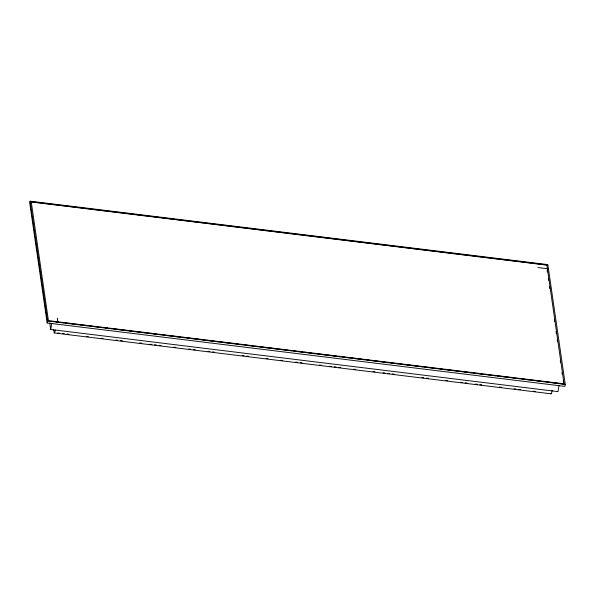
<?xml version="1.0" encoding="UTF-8"?>
<svg xmlns="http://www.w3.org/2000/svg" width="595" height="595" viewBox="0 0 595 595"><rect width="100%" height="100%" fill="white"/><g stroke="black" fill="none" stroke-linecap="round" stroke-linejoin="round"><path stroke-width="0.89" d="M30.092 201.177L29.75 203.155L47.161 322.959L564.908 386.386L565.25 384.4L547.839 264.604L30.092 201.177L47.496 320.98L47.161 322.959M559.055 385.396L557.984 391.622L50.716 329.481L51.787 323.256M31.185 201.973L546.79 265.132M537.977 267.557L548.456 268.843M48.507 320.675L564.112 383.835M51.23 321.248L53.996 321.583M55.841 321.806L58.608 322.148M60.452 322.371L64.141 322.825M65.986 323.055L68.752 323.39M70.597 323.62L73.371 323.955M75.215 324.186L77.982 324.52M79.827 324.744L88.127 325.762M89.971 325.993L92.738 326.328M94.583 326.558L98.272 327.005M100.116 327.235L102.883 327.57M104.727 327.8L107.494 328.135M109.339 328.366L112.105 328.7M113.95 328.931L126.861 330.508M128.713 330.738L131.48 331.073M133.325 331.303L141.625 332.315M143.469 332.546L146.236 332.88M148.081 333.111L150.847 333.445M152.692 333.676L156.381 334.122M158.225 334.353L160.992 334.688M162.837 334.918L165.603 335.253M167.448 335.483L180.359 337.06M182.204 337.291L184.971 337.625M186.823 337.856L195.123 338.867M196.967 339.098L199.734 339.433M201.579 339.663L204.345 339.998M206.19 340.228L214.49 341.247M216.335 341.471L219.101 341.805M220.946 342.036L223.713 342.37M225.557 342.601L233.857 343.62M235.702 343.843L238.469 344.185M240.313 344.408L243.087 344.743M245.854 345.085L248.621 345.427M250.465 345.65L253.232 345.993M255.076 346.216L257.843 346.558M259.688 346.781L272.599 348.365M274.444 348.588L277.211 348.93M279.055 349.153L287.355 350.172M289.2 350.396L291.966 350.738M293.811 350.961L296.578 351.303M298.422 351.526L302.119 351.98M303.963 352.203L306.73 352.545M308.574 352.768L311.341 353.11M313.186 353.333L315.952 353.675M317.797 353.899L326.097 354.918M327.942 355.141L330.708 355.483M332.553 355.706L336.242 356.16M338.086 356.383L340.853 356.725M342.698 356.948L345.464 357.29M347.309 357.513L350.076 357.855M351.92 358.078L364.839 359.663M366.684 359.886L369.45 360.228M371.295 360.451L379.595 361.47M381.44 361.693L384.206 362.035M386.051 362.258L388.818 362.6M390.662 362.824L394.351 363.277M396.196 363.5L398.962 363.843M400.807 364.066L403.574 364.408M405.418 364.631L418.337 366.215M420.182 366.438L422.948 366.78M424.793 367.003L428.482 367.457M430.326 367.688L433.093 368.022M434.938 368.245L437.704 368.588M439.549 368.811L442.316 369.153M444.16 369.376L452.46 370.395M454.305 370.625L457.072 370.96M458.916 371.183L461.683 371.525M463.527 371.749L471.835 372.767M473.68 372.998L476.446 373.333M478.291 373.556L481.98 374.01M483.824 374.24L486.591 374.575M488.436 374.805L491.202 375.14M493.047 375.371L495.813 375.705M497.658 375.936L510.57 377.513M512.414 377.743L515.181 378.078M517.025 378.308L520.714 378.755M522.559 378.985L525.326 379.32M527.177 379.55L529.944 379.885M531.789 380.116L534.555 380.45M536.4 380.681L544.7 381.693M546.545 381.923L549.311 382.258M551.156 382.488L564.067 384.065L546.835 264.901L31.23 201.742L48.463 320.906M47.496 320.98L565.25 384.4M57.812 332.925L59.656 333.148M62.416 333.483L64.26 333.713M67.027 334.048L68.871 334.278M86.379 336.42L88.224 336.651M101.128 338.228L102.972 338.451M115.876 340.035L117.721 340.258M120.487 340.6L122.332 340.823M139.84 342.973L141.684 343.196M149.977 344.215L151.822 344.438M154.588 344.78L156.433 345.003M159.192 345.338L161.037 345.569M173.941 347.145L175.785 347.376M188.689 348.953L190.534 349.183M193.301 349.518L195.145 349.748M208.042 351.325L209.886 351.548M212.653 351.89L214.498 352.114M242.15 355.505L243.995 355.728M246.754 356.07L248.598 356.293M266.114 358.435L267.958 358.666M280.855 360.243L282.699 360.473M295.603 362.05L297.448 362.281M300.215 362.615L302.059 362.838M319.567 364.988L321.412 365.211M329.704 366.23L331.549 366.453M334.316 366.795L336.16 367.018M338.927 367.36L340.771 367.584M353.668 369.168L355.512 369.391M373.028 371.533L374.872 371.763M383.165 372.775L385.01 373.005M387.776 373.34L389.621 373.571M392.38 373.905L394.225 374.136M421.877 377.52L423.722 377.743M426.481 378.085L428.326 378.308M445.841 380.458L447.685 380.681M460.589 382.265L462.434 382.488M465.193 382.83L467.038 383.054M475.331 384.072L477.175 384.296M479.942 384.63L481.786 384.861M499.294 387.003L501.139 387.233M514.043 388.81L515.887 389.033M518.654 389.375L520.499 389.599M533.403 391.183L535.247 391.406M54.324 332.969L551.119 393.823M547.132 270.197L547.393 272.019M548.322 278.415L548.59 280.245M549.52 286.641L549.787 288.471M554.302 319.537L554.562 321.36M556.028 331.415L556.288 333.237M557.218 339.633L557.485 341.463M560.274 360.652L560.542 362.481M562 372.529L562.268 374.359M563.197 380.755L563.458 382.578M57.365 318.02L57.983 322.259M53.728 329.749L54.123 332.471A5.957 0.684 -83 0 0 55.275 330.121M49.779 323.055L50.716 329.481M552.19 390.29A5.957 0.684 -83 0 1 550.963 393.593"/></g></svg>
